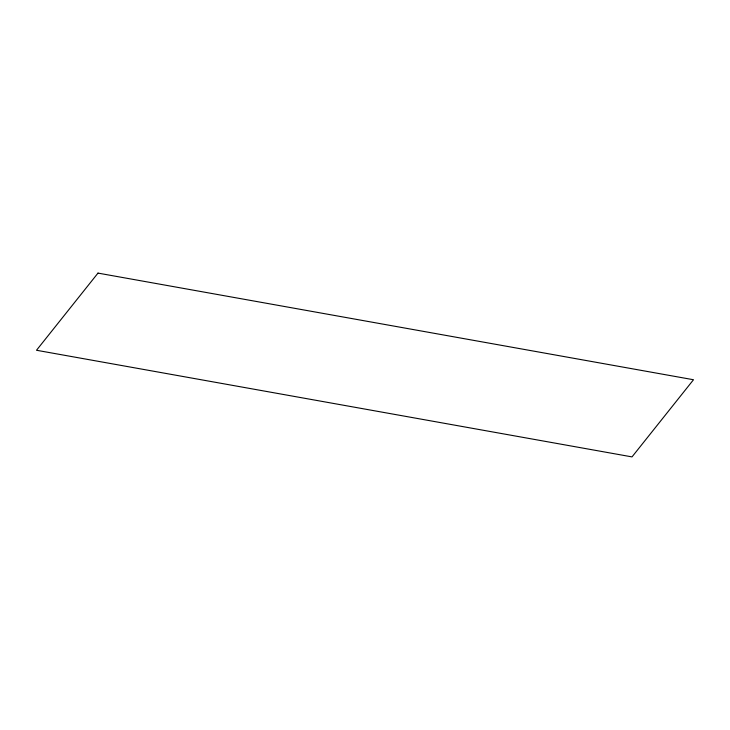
<?xml version="1.0" encoding="UTF-8"?>
<svg xmlns="http://www.w3.org/2000/svg" width="730" height="730" viewBox="0 0 730 730"><rect width="100%" height="100%" fill="white"/><g stroke="black" fill="none" stroke-linecap="round" stroke-linejoin="round"><path stroke-width="1.09" d="M97.993 273.102L36.5 350.263L632.007 456.898L693.5 379.737L97.993 273.102"/></g></svg>
